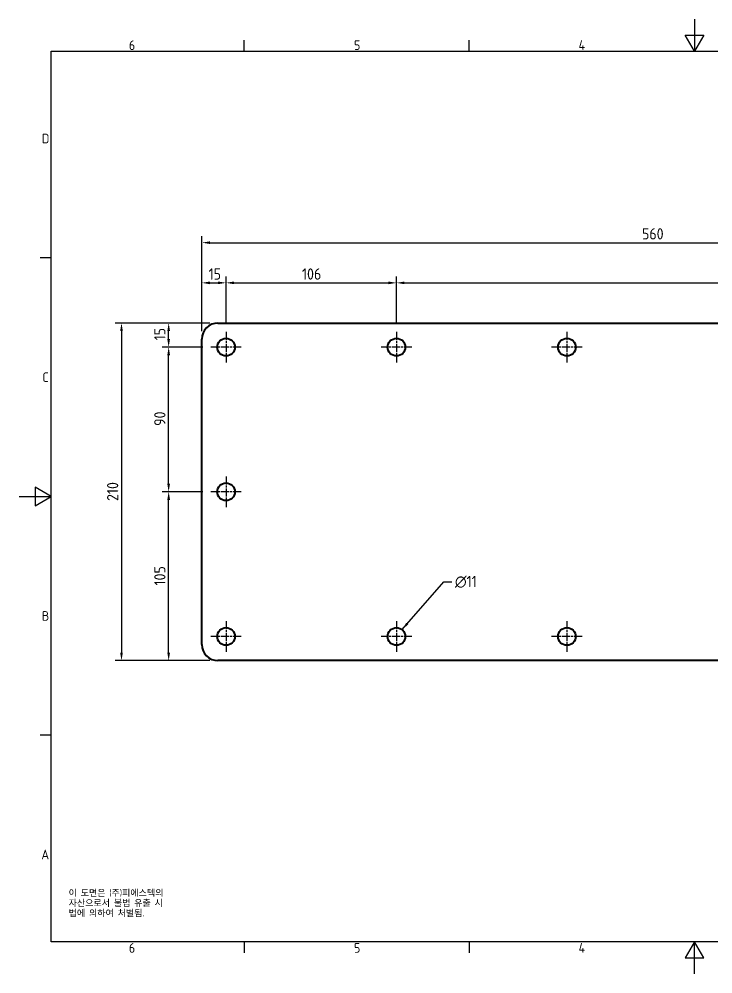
# Model space of a CAD drawing. Header units: millimetres. Extents: x 0 to 840, y 0 to 594.
# Drawn here: x 0 to 431, y 0 to 594 of the extents above; entities that cross this region are included whole.
import ezdxf

# ---------------------------------------------------------------- set-up
doc = ezdxf.new("R2010")
doc.units = ezdxf.units.MM
doc.header["$LTSCALE"] = 2
doc.linetypes.add('CHAIN', pattern=[0.35429999999999995, 0.2362, -0.0295, 0.0591, -0.0295])
doc.layers.get('0').update_dxf_attribs({"color": 3, "lineweight": 25})
for name, color, linetype, lineweight in [('가시적인 것(ISO)', 3, 'Continuous', 40), ('경계(ISO)', 7, 'Continuous', 25), ('기호(ISO)', 5, 'Continuous', 25), ('중심 표식(ISO)', 1, 'Continuous', 25), ('치수(ISO)', 2, 'Continuous', 25)]:
    doc.layers.add(name, color=color, linetype=linetype, lineweight=lineweight)
doc.styles.add('문자 텍스트_M2B', font='isocp.shx')
doc.styles.add('문자 텍스트_PSTEK_POSCO', font='isocp.shx')
doc.styles.add('치수 텍스트_PSTEK_POSCO', font='isocp.shx')
doc.dimstyles.new('치수_PSTEK_POSCO', dxfattribs={"dimscale": 2, "dimtxt": 3.5, "dimasz": 2.5, "dimexe": 2, "dimexo": 2.5, "dimgap": 1, "dimtad": 1, "dimrnd": 1e-08, "dimdsep": 46, "dimtxsty": '치수 텍스트_PSTEK_POSCO', "dimcen": 0.09, "dimdle": 10, "dimclrd": 7, "dimclre": 7, "dimclrt": 2, "dimadec": 1, "dimazin": 2, "dimtfac": 1, "dimtmove": 0, "dimatfit": 3, "dimfxl": 0, "dimtolj": 1, "dimlwd": -1, "dimlwe": -1, "dimarcsym": 0})
doc.dimstyles.new('치수_PSTEK_POSCO$7', dxfattribs={"dimscale": 2, "dimtxt": 3.5, "dimasz": 2.5, "dimexe": 2, "dimexo": 2.5, "dimgap": 1, "dimtad": 1, "dimrnd": 1e-08, "dimdsep": 46, "dimtxsty": '치수 텍스트_PSTEK_POSCO', "dimcen": 0.09, "dimdle": 10, "dimclrd": 7, "dimclre": 7, "dimclrt": 2, "dimadec": 1, "dimazin": 2, "dimtfac": 1, "dimtmove": 0, "dimatfit": 3, "dimfxl": 0, "dimtolj": 1, "dimlwd": -1, "dimlwe": -1, "dimarcsym": 0})

# ---------------------------------------------------------------- blocks, each defined once
blk = doc.blocks.new('경계 Default Border')
at = {"layer": '경계(ISO)'}
for p, q in [((70, 287.0000076293945), (70, 290.4000091552734)), ((140, 287.0000076293945), (140, 290.4000091552734)), ((10, 222.7499961853027), (6.599999666213989, 222.7499961853027)), ((10, 74.25000190734863), (6.599999666213989, 74.25000190734863)), ((70, 10), (70, 6.599999666213989)), ((140, 10), (140, 6.599999666213989))]:
    blk.add_line(p, q, dxfattribs=at)
at = {"layer": '경계(ISO)', "flags": 128}
for points in [[(210, 297.0000076293945), (210, 287.0000076293945), (207.1132469177246, 292.0000076293945), (212.8867530822754, 292.0000076293945), (210, 287.0000076293945)], [(10, 10), (10, 287.0000076293945), (410, 287.0000076293945), (410, 10), (10, 10)], [(0, 148.5000038146973), (10, 148.5000038146973), (5, 151.3867473602295), (5, 145.6132507324219), (10, 148.5000038146973)], [(210, 0), (210, 10), (207.1132469177246, 5), (212.8867530822754, 5), (210, 10)]]:
    blk.add_lwpolyline(points, dxfattribs=at)
at = {"layer": '경계(ISO)', "color": 2, "char_height": 3.00000011920929, "attachment_point": 7, "style": '문자 텍스트_M2B'}
for s, insert in [('6', (34.14453946055966, 287.3713945155963)), ('5', (104.1445394605597, 287.3713945155963)), ('4', (173.9734701308116, 287.4)), ('D', (7.078270083685684, 258.3463944559917)), ('C', (7.244539400955009, 184.0963944559917)), ('B', (7.078270083685684, 109.8463944559917)), ('A', (6.914400698149937, 35.61784856929444)), ('6', (34.14453946055966, 6.57139439638704)), ('5', (104.1445394605597, 6.57139439638704)), ('4', (173.9734701308116, 6.59999988079071))]:
    blk.add_mtext(s, dxfattribs=dict(at, insert=insert))
blk = doc.blocks.new('*D22')
at = {"layer": 'Defpoints', "color": 0, "transparency": 16777216}
for p in [(128.6772661346728, 429.9102911855371), (128.6772661346728, 399.4102911855367), (113.6772661346729, 394.9102911855367)]:
    blk.add_point(p, dxfattribs=at)
at = {"layer": '치수(ISO)', "color": 7, "transparency": 16777216}
for p, q in [((113.6772661346729, 399.9102911855367), (113.6772661346729, 433.9102911855371)), ((128.6772661346728, 404.4102911855367), (128.6772661346728, 433.9102911855371)), ((118.6772661346729, 429.9102911855371), (123.6772661346728, 429.9102911855371))]:
    blk.add_line(p, q, dxfattribs=at)
for points in [[(118.6772661346729, 430.7436245188704), (118.6772661346729, 429.0769578522037), (113.6772661346729, 429.9102911855371)], [(123.6772661346728, 430.7436245188704), (123.6772661346728, 429.0769578522037), (128.6772661346728, 429.9102911855371)]]:
    blk.add_solid(points, dxfattribs=at)
at = {"layer": '치수(ISO)', "color": 2, "transparency": 16777216, "insert": (117.8622913878422, 435.4102911855371), "char_height": 7, "attachment_point": 4, "style": '치수 텍스트_PSTEK_POSCO'}
blk.add_mtext('\\A1;15', dxfattribs=at)
blk = doc.blocks.new('*D23')
at = {"layer": 'Defpoints', "color": 0, "transparency": 16777216}
for p in [(234.6772661346728, 429.9102911855369), (128.6772661346728, 399.4102911855367), (234.6772661346728, 399.4102911855367)]:
    blk.add_point(p, dxfattribs=at)
at = {"layer": '치수(ISO)', "color": 7, "transparency": 16777216}
for p, q in [((128.6772661346728, 404.4102911855367), (128.6772661346728, 433.9102911855369)), ((234.6772661346728, 404.4102911855367), (234.6772661346728, 433.9102911855369)), ((133.6772661346728, 429.9102911855369), (229.6772661346728, 429.9102911855369))]:
    blk.add_line(p, q, dxfattribs=at)
for points in [[(133.6772661346728, 430.7436245188703), (133.6772661346728, 429.0769578522036), (128.6772661346728, 429.9102911855369)], [(229.6772661346728, 430.7436245188703), (229.6772661346728, 429.0769578522036), (234.6772661346728, 429.9102911855369)]]:
    blk.add_solid(points, dxfattribs=at)
at = {"layer": '치수(ISO)', "color": 2, "transparency": 16777216, "insert": (175.9236440874287, 435.4102911855369), "char_height": 7, "attachment_point": 4, "style": '치수 텍스트_PSTEK_POSCO'}
blk.add_mtext('\\A1;106', dxfattribs=at)
blk = doc.blocks.new('*D24')
at = {"layer": 'Defpoints', "color": 0, "transparency": 16777216}
for p in [(658.6772661346729, 429.9102911855369), (234.6772661346728, 399.4102911855367), (658.6772661346729, 389.9102911855369)]:
    blk.add_point(p, dxfattribs=at)
at = {"layer": '치수(ISO)', "color": 7, "transparency": 16777216}
for p, q in [((234.6772661346728, 404.4102911855367), (234.6772661346728, 433.9102911855369)), ((658.6772661346729, 394.9102911855369), (658.6772661346729, 433.9102911855369)), ((239.6772661346728, 429.9102911855369), (653.6772661346729, 429.9102911855369))]:
    blk.add_line(p, q, dxfattribs=at)
for points in [[(239.6772661346728, 430.7436245188702), (239.6772661346728, 429.0769578522036), (234.6772661346728, 429.9102911855369)], [(653.6772661346729, 430.7436245188702), (653.6772661346729, 429.0769578522036), (658.6772661346729, 429.9102911855369)]]:
    blk.add_solid(points, dxfattribs=at)
at = {"layer": '치수(ISO)', "color": 2, "transparency": 16777216, "insert": (439.6972661346728, 435.4109801619148), "char_height": 7, "attachment_point": 4, "style": '치수 텍스트_PSTEK_POSCO'}
blk.add_mtext('\\A1;424', dxfattribs=at)
blk = doc.blocks.new('*D26')
at = {"layer": 'Defpoints', "color": 0, "transparency": 16777216}
for p in [(673.6772661346729, 454.9102911855367), (113.6772661346729, 394.9102911855367), (673.6772661346729, 394.9102911855371)]:
    blk.add_point(p, dxfattribs=at)
at = {"layer": '치수(ISO)', "color": 7, "transparency": 16777216}
for p, q in [((113.6772661346729, 399.9102911855367), (113.6772661346729, 458.9102911855367)), ((673.6772661346729, 399.9102911855371), (673.6772661346729, 458.9102911855367)), ((118.6772661346729, 454.9102911855367), (668.6772661346729, 454.9102911855367))]:
    blk.add_line(p, q, dxfattribs=at)
for points in [[(118.6772661346729, 455.74362451887), (118.6772661346729, 454.0769578522034), (113.6772661346729, 454.9102911855367)], [(668.6772661346729, 455.74362451887), (668.6772661346729, 454.0769578522034), (673.6772661346729, 454.9102911855367)]]:
    blk.add_solid(points, dxfattribs=at)
at = {"layer": '치수(ISO)', "color": 2, "transparency": 16777216, "insert": (387.374510229161, 460.4102911855367), "char_height": 7, "attachment_point": 4, "style": '치수 텍스트_PSTEK_POSCO'}
blk.add_mtext('\\A1;560', dxfattribs=at)
blk = doc.blocks.new('*D27')
at = {"layer": 'Defpoints', "color": 0, "transparency": 16777216}
for p in [(93.01365457041305, 299.9102911855367), (119.1772661346728, 299.9102911855367), (123.677266134673, 194.9102911855368)]:
    blk.add_point(p, dxfattribs=at)
at = {"layer": '치수(ISO)', "color": 7, "transparency": 16777216}
for p, q in [((114.1772661346728, 299.9102911855367), (89.01365457041305, 299.9102911855367)), ((93.01365457041302, 199.9102911855368), (93.01365457041305, 294.9102911855367)), ((118.677266134673, 194.9102911855368), (89.01365457041302, 194.9102911855368))]:
    blk.add_line(p, q, dxfattribs=at)
for points in [[(92.18032123707972, 294.9102911855367), (93.84698790374638, 294.9102911855367), (93.01365457041305, 299.9102911855367)], [(92.1803212370797, 199.9102911855368), (93.84698790374635, 199.9102911855368), (93.01365457041302, 194.9102911855368)]]:
    blk.add_solid(points, dxfattribs=at)
at = {"layer": '치수(ISO)', "color": 2, "transparency": 16777216, "insert": (87.513654570413, 241.6453164387061), "char_height": 7, "attachment_point": 4, "rotation": 90, "style": '치수 텍스트_PSTEK_POSCO'}
blk.add_mtext('\\A1;105', dxfattribs=at)
blk = doc.blocks.new('*D28')
at = {"layer": 'Defpoints', "color": 0, "transparency": 16777216}
for p in [(93.01365457041298, 404.9102911855367), (123.6772661346728, 404.9102911855367), (119.1772661346728, 389.9102911855367)]:
    blk.add_point(p, dxfattribs=at)
at = {"layer": '치수(ISO)', "color": 7, "transparency": 16777216}
for p, q in [((118.6772661346728, 404.9102911855367), (89.01365457041298, 404.9102911855367)), ((93.01365457041298, 394.9102911855367), (93.01365457041298, 399.9102911855367)), ((114.1772661346728, 389.9102911855367), (89.01365457041298, 389.9102911855367))]:
    blk.add_line(p, q, dxfattribs=at)
for points in [[(92.18032123707965, 399.9102911855367), (93.84698790374631, 399.9102911855367), (93.01365457041298, 404.9102911855367)], [(92.18032123707965, 394.9102911855367), (93.84698790374631, 394.9102911855367), (93.01365457041298, 389.9102911855367)]]:
    blk.add_solid(points, dxfattribs=at)
at = {"layer": '치수(ISO)', "color": 2, "transparency": 16777216, "insert": (87.51365457041292, 394.1353164387061), "char_height": 7, "attachment_point": 4, "rotation": 90, "style": '치수 텍스트_PSTEK_POSCO'}
blk.add_mtext('\\A1;15', dxfattribs=at)
blk = doc.blocks.new('*D29')
at = {"layer": 'Defpoints', "color": 0, "transparency": 16777216}
for p in [(93.013654570413, 389.9102911855367), (119.1772661346728, 389.9102911855367), (119.1772661346728, 299.9102911855367)]:
    blk.add_point(p, dxfattribs=at)
at = {"layer": '치수(ISO)', "color": 7, "transparency": 16777216}
for p, q in [((114.1772661346728, 389.9102911855367), (89.013654570413, 389.9102911855367)), ((93.01365457041298, 304.9102911855367), (93.013654570413, 384.9102911855367)), ((114.1772661346728, 299.9102911855367), (89.01365457041298, 299.9102911855367))]:
    blk.add_line(p, q, dxfattribs=at)
for points in [[(92.18032123707967, 384.9102911855367), (93.84698790374632, 384.9102911855367), (93.013654570413, 389.9102911855367)], [(92.18032123707965, 304.9102911855367), (93.84698790374631, 304.9102911855367), (93.01365457041298, 299.9102911855367)]]:
    blk.add_solid(points, dxfattribs=at)
at = {"layer": '치수(ISO)', "color": 2, "transparency": 16777216, "insert": (87.51365457041292, 340.9325605331943), "char_height": 7, "attachment_point": 4, "rotation": 90, "style": '치수 텍스트_PSTEK_POSCO'}
blk.add_mtext('\\A1;90', dxfattribs=at)
blk = doc.blocks.new('*D30')
at = {"layer": 'Defpoints', "color": 0, "transparency": 16777216}
for p in [(123.6772661346728, 404.9102911855367), (63.67726613467291, 194.9102911855368), (123.677266134673, 194.9102911855368)]:
    blk.add_point(p, dxfattribs=at)
at = {"layer": '치수(ISO)', "color": 7, "transparency": 16777216}
for p, q in [((118.6772661346728, 404.9102911855367), (59.67726613467296, 404.9102911855367)), ((63.67726613467295, 399.9102911855367), (63.67726613467291, 199.9102911855368)), ((118.677266134673, 194.9102911855368), (59.67726613467292, 194.9102911855368))]:
    blk.add_line(p, q, dxfattribs=at)
for points in [[(62.84393280133962, 399.9102911855367), (64.51059946800629, 399.9102911855367), (63.67726613467296, 404.9102911855367)], [(62.84393280133958, 199.9102911855368), (64.51059946800625, 199.9102911855368), (63.67726613467291, 194.9102911855368)]]:
    blk.add_solid(points, dxfattribs=at)
at = {"layer": '치수(ISO)', "color": 2, "transparency": 16777216, "insert": (58.17657715829494, 294.218657327269), "char_height": 7, "attachment_point": 4, "rotation": 90, "style": '치수 텍스트_PSTEK_POSCO'}
blk.add_mtext('\\A1;210', dxfattribs=at)

msp = doc.modelspace()

# ---------------------------------------------------------------- linework, layer by layer
at = {"layer": '가시적인 것(ISO)'}
for p, q in [((123.6772661346728, 404.9102911855367), (663.6772661346729, 404.9102911855371)), ((113.6772661346729, 204.9102911855368), (113.6772661346729, 394.9102911855367)), ((663.677266134673, 194.9102911855371), (123.677266134673, 194.9102911855368))]:
    msp.add_line(p, q, dxfattribs=at)
for centre in [(128.6772661346728, 389.9102911855367), (234.6772661346728, 389.9102911855367), (340.6772661346729, 389.9102911855368), (128.6772661346728, 299.9102911855367), (128.6772661346729, 209.9102911855367), (234.6772661346729, 209.9102911855368), (340.6772661346729, 209.9102911855368)]:
    msp.add_circle(centre, 5.5, dxfattribs=at)
for centre, radius, start, end in [((123.6772661346729, 394.9102911855366), 10.00000000000004, 90.00000000000061, 180), ((123.6772661346729, 204.9102911855368), 10, 180, 270)]:
    msp.add_arc(centre, radius, start, end, dxfattribs=at)
at = {"layer": '중심 표식(ISO)', "linetype": 'CHAIN', "ltscale": 10.55637073516846}
for p, q in [((128.6772661346728, 399.4102911855367), (128.6772661346728, 380.4102911855367)), ((234.6772661346728, 399.4102911855367), (234.6772661346728, 380.4102911855367)), ((340.6772661346729, 399.4102911855368), (340.6772661346729, 380.4102911855367)), ((138.1772661346728, 389.9102911855367), (119.1772661346728, 389.9102911855367)), ((244.1772661346728, 389.9102911855367), (225.1772661346728, 389.9102911855367)), ((350.1772661346729, 389.9102911855368), (331.1772661346728, 389.9102911855368)), ((128.6772661346728, 309.4102911855367), (128.6772661346728, 290.4102911855367)), ((138.1772661346727, 299.9102911855367), (119.1772661346728, 299.9102911855367)), ((128.6772661346729, 219.4102911855367), (128.6772661346729, 200.4102911855367)), ((234.6772661346729, 219.4102911855367), (234.6772661346729, 200.4102911855368)), ((340.6772661346729, 219.4102911855368), (340.6772661346729, 200.4102911855368)), ((138.1772661346729, 209.9102911855367), (119.1772661346729, 209.9102911855367)), ((244.1772661346729, 209.9102911855368), (225.1772661346729, 209.9102911855368)), ((350.1772661346729, 209.9102911855368), (331.1772661346729, 209.9102911855368))]:
    msp.add_line(p, q, dxfattribs=at)

# ---------------------------------------------------------------- block references
at = {"xscale": 2, "yscale": 2, "zscale": 2}
msp.add_blockref('경계 Default Border', (0, 0), dxfattribs=at)

# ---------------------------------------------------------------- texts
at = {"layer": '기호(ISO)', "color": 2, "insert": (271.0519337379379, 243.9175721076141), "char_height": 6.99999988079071, "width": 15.77672351002693, "attachment_point": 4, "line_spacing_factor": 0.612500011920929, "style": '치수 텍스트_PSTEK_POSCO'}
msp.add_mtext('{\\fAIGDT|b0|i0;\\H7.0000;n\\fisocp|b0|i0;\\H7.0000;11}', dxfattribs=at)
at = {"layer": '기호(ISO)', "color": 7, "insert": (30.78925080976877, 52.45654487984861), "char_height": 4.000000059604645, "width": 102.480276521085, "attachment_point": 1, "line_spacing_factor": 0.9442214369773865, "style": '문자 텍스트_PSTEK_POSCO'}
msp.add_mtext('{이 도면은 (주)피에스텍의\\P자산으로서 불법 유출 시 \\P법에 의하여 처벌됨.}', dxfattribs=at)

# ---------------------------------------------------------------- dimensions: what is measured, and where the dimension line sits
at = {"layer": '치수(ISO)', "color": 7}
dim = msp.add_linear_dim(base=(673.6772661346729, 454.9102911855367), p1=(113.6772661346729, 394.9102911855367), p2=(673.6772661346729, 394.9102911855371), dimstyle='치수_PSTEK_POSCO', override={"dimdec": 2, "dimtp": 0, "dimtm": -0, "dimtdec": 2, "dimtofl": 0, "dimatfit": 1}, dxfattribs=at)
dim.commit()
dim.dimension.update_dxf_attribs({"geometry": '*D26', "text_midpoint": (393.6772661346728, 454.9102911855367), "dimtype": 160})
for base, p1, p2, angle, picture, middle in [((128.6772661346728, 429.9102911855371), (113.6772661346729, 394.9102911855367), (128.6772661346728, 399.4102911855367), 180, '*D22', (121.1572661346728, 429.9102911855371)), ((234.6772661346728, 429.9102911855369), (128.6772661346728, 399.4102911855367), (234.6772661346728, 399.4102911855367), 180, '*D23', (181.6972661346728, 429.9102911855369)), ((658.6772661346729, 429.9102911855369), (234.6772661346728, 399.4102911855367), (658.6772661346729, 389.9102911855369), 180, '*D24', (446.6972661346728, 429.9102911855369)), ((63.67726613467291, 194.9102911855368), (123.6772661346728, 404.9102911855367), (123.677266134673, 194.9102911855368), 270, '*D30', (63.67726613467289, 299.9102911855367)), ((93.01365457041298, 404.9102911855367), (119.1772661346728, 389.9102911855367), (123.6772661346728, 404.9102911855367), 90, '*D28', (93.01365457041292, 397.4302911855366)), ((93.013654570413, 389.9102911855367), (119.1772661346728, 299.9102911855367), (119.1772661346728, 389.9102911855367), 90, '*D29', (93.01365457041292, 344.9302911855367)), ((93.01365457041305, 299.9102911855367), (123.677266134673, 194.9102911855368), (119.1772661346728, 299.9102911855367), 90, '*D27', (93.013654570413, 247.3902911855367))]:
    dim = msp.add_linear_dim(base=base, p1=p1, p2=p2, angle=angle, dimstyle='치수_PSTEK_POSCO', override={"dimdec": 2, "dimtp": 0, "dimtm": -0, "dimtdec": 2, "dimtofl": 0, "dimatfit": 1}, dxfattribs=at)
    dim.commit()
    dim.dimension.update_dxf_attribs({"geometry": picture, "text_midpoint": middle, "dimtype": 160})

# ---------------------------------------------------------------- leaders
at = {"layer": '기호(ISO)', "color": 7, "annotation_type": 0, "has_hookline": 1, "hookline_direction": 0, "text_width": 14.24987514130771}
msp.add_leader([(238.1383854269288, 214.1847096541444), (264.0519337379379, 243.9175721076141), (269.0519337379379, 243.9175721076141)], dimstyle='치수_PSTEK_POSCO$7', override={"dimtad": 0}, dxfattribs=at)

doc.saveas('drawing.dxf')
